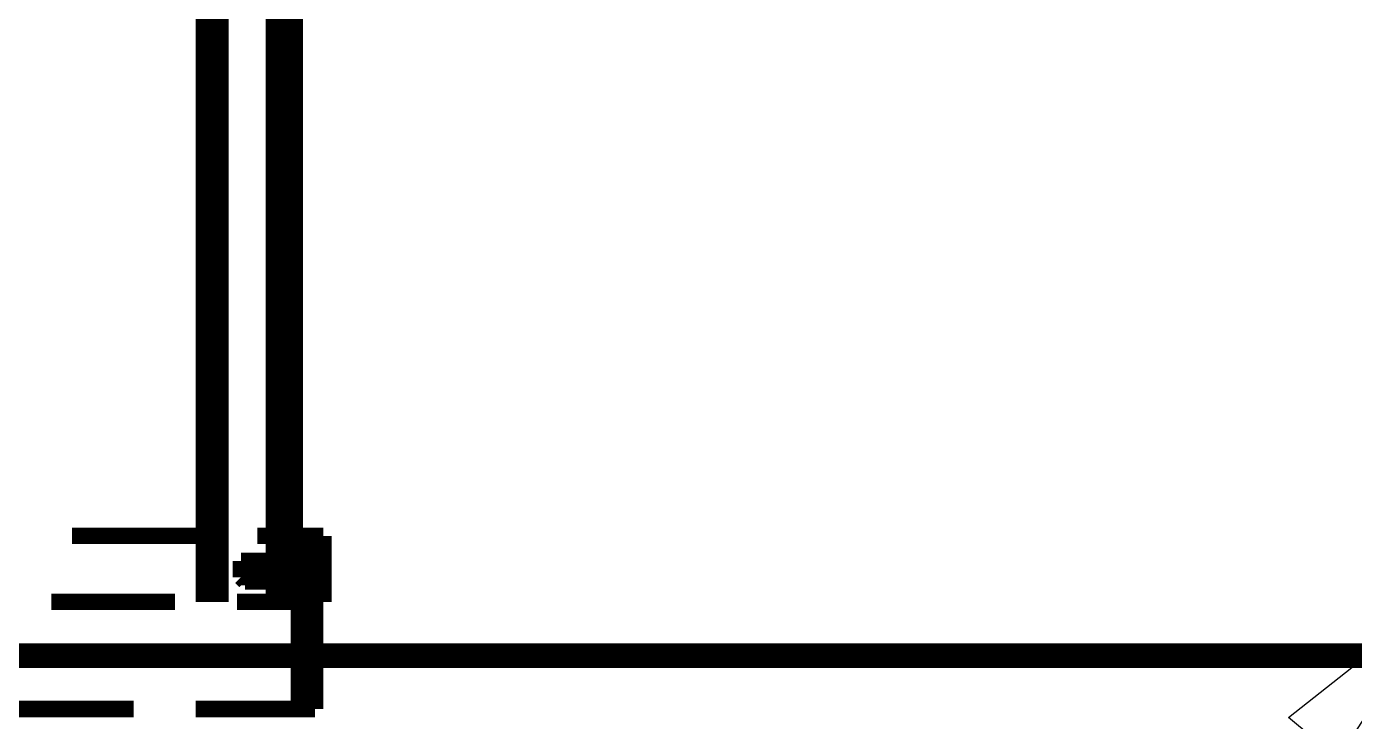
# Model space of a CAD drawing. Extents: x 0.1 to 11.6, y 0.3 to 16.2.
# Drawn here: x 7.345 to 7.882, y 12.272 to 12.553 of the extents above; entities that cross this region are included whole.
import ezdxf

# ---------------------------------------------------------------- set-up
doc = ezdxf.new("R2010")
doc.units = 0
doc.header["$MEASUREMENT"] = 0

msp = doc.modelspace()

# ---------------------------------------------------------------- linework, layer by layer
at = {"color": 0}
for points, const_width in [([(7.41835, 13.11), (7.41835, 12.32)], 0.01), ([(7.42165, 13.11), (7.42165, 12.32)], 0.01), ([(7.44667, 12.32), (7.44667, 13.11)], 0.01), ([(7.45167, 12.32), (7.45167, 13.11)], 0.01), ([(7.41336, 12.3467), (7.36333, 12.3467)], 0.00667), ([(7.465, 12.3467), (7.43832, 12.3467)], 0.00667), ([(7.45503, 12.2767), (7.45503, 12.3467)], 0.00667), ([(7.46164, 12.32), (7.46164, 12.3467)], 0.00667), ([(7.46164, 12.2767), (7.46164, 12.3467)], 0.00667), ([(7.465, 12.32), (7.465, 12.3467)], 0.00667), ([(7.43332, 12.3366), (7.43164, 12.3366)], 0.00667), ([(7.43164, 12.3366), (7.43164, 12.335)], 0.00667), ([(7.43164, 12.335), (7.43332, 12.335)], 0.00667), ([(7.43164, 12.335), (7.43164, 12.3333)], 0.00667), ([(7.435, 12.3366), (7.43332, 12.3366)], 0.00667), ([(7.43332, 12.3366), (7.435, 12.3366)], 0.00667), ([(7.43832, 12.3366), (7.43332, 12.3366)], 0.00667), ([(7.43668, 12.3366), (7.435, 12.335)], 0.00667), ([(7.43668, 12.3366), (7.435, 12.3366)], 0.00667), ([(7.435, 12.3366), (7.43668, 12.3366)], 0.00667), ([(7.43668, 12.3366), (7.435, 12.335)], 0.00667), ([(7.435, 12.335), (7.43668, 12.335)], 0.00667), ([(7.435, 12.335), (7.435, 12.3333)], 0.00667), ([(7.435, 12.335), (7.435, 12.3333)], 0.00667), ([(7.43832, 12.3366), (7.43668, 12.3366)], 0.00667), ([(7.43668, 12.3366), (7.43832, 12.3366)], 0.00667), ([(7.43668, 12.335), (7.43668, 12.3366)], 0.00667), ([(7.43832, 12.3366), (7.43668, 12.3366)], 0.00667), ([(7.43668, 12.3366), (7.43832, 12.3366)], 0.00667), ([(7.43668, 12.3366), (7.43832, 12.3366)], 0.00667), ([(7.43668, 12.3333), (7.43668, 12.335)], 0.00667), ([(7.44, 12.3366), (7.43832, 12.3366)], 0.00667), ([(7.43832, 12.3366), (7.44, 12.3366)], 0.00667), ([(7.43832, 12.3366), (7.44, 12.3366)], 0.00667), ([(7.44, 12.3366), (7.43832, 12.3366)], 0.00667), ([(7.43832, 12.3366), (7.44, 12.3366)], 0.00667), ([(7.44499, 12.3366), (7.43832, 12.3366)], 0.00667), ([(7.44, 12.335), (7.44, 12.3366)], 0.00667), ([(7.44, 12.335), (7.44, 12.3366)], 0.00667), ([(7.44, 12.3366), (7.44168, 12.3366)], 0.00667), ([(7.44168, 12.3333), (7.44, 12.335)], 0.00667), ([(7.44, 12.335), (7.44168, 12.335)], 0.00667), ([(7.44, 12.3333), (7.44, 12.335)], 0.00667), ([(7.44336, 12.3366), (7.44168, 12.335)], 0.00667), ([(7.44336, 12.3366), (7.44168, 12.335)], 0.00667), ([(7.44168, 12.335), (7.44168, 12.3333)], 0.00667), ([(7.44168, 12.335), (7.44168, 12.3333)], 0.00667), ([(7.44499, 12.3366), (7.44336, 12.3366)], 0.00667), ([(7.44336, 12.3366), (7.44499, 12.3366)], 0.00667), ([(7.44336, 12.3366), (7.44499, 12.3366)], 0.00667), ([(7.44499, 12.3366), (7.44336, 12.3366)], 0.00667), ([(7.44336, 12.3366), (7.44499, 12.3366)], 0.00667), ([(7.44336, 12.3366), (7.44499, 12.3366)], 0.00667), ([(7.44667, 12.3366), (7.44499, 12.3366)], 0.00667), ([(7.44499, 12.3366), (7.44499, 12.335)], 0.00667), ([(7.44667, 12.3366), (7.44499, 12.3366)], 0.00667), ([(7.44499, 12.3366), (7.44667, 12.3366)], 0.00667), ([(7.44667, 12.3366), (7.44499, 12.3366)], 0.00667), ([(7.44499, 12.3366), (7.44667, 12.3366)], 0.00667), ([(7.44667, 12.3366), (7.44499, 12.3366)], 0.00667), ([(7.44499, 12.335), (7.44499, 12.3333)], 0.00667), ([(7.44667, 12.3366), (7.44835, 12.3366)], 0.00667), ([(7.44667, 12.3366), (7.44835, 12.3366)], 0.00667), ([(7.44835, 12.3366), (7.44667, 12.3366)], 0.00667), ([(7.44667, 12.335), (7.44667, 12.3366)], 0.00667), ([(7.44667, 12.3366), (7.44835, 12.3366)], 0.00667), ([(7.44667, 12.335), (7.44667, 12.3366)], 0.00667), ([(7.44667, 12.3366), (7.44835, 12.3366)], 0.00667), ([(7.44835, 12.3333), (7.44667, 12.335)], 0.00667), ([(7.44835, 12.3333), (7.44667, 12.335)], 0.00667), ([(7.44997, 12.3366), (7.44835, 12.3366)], 0.00667), ([(7.44835, 12.3366), (7.44997, 12.3366)], 0.00667), ([(7.44997, 12.335), (7.44997, 12.3366)], 0.00667), ([(7.44997, 12.3333), (7.44997, 12.335)], 0.00667), ([(7.43164, 12.3333), (7.43164, 12.3317)], 0.00667), ([(7.43164, 12.3317), (7.43332, 12.3317)], 0.00667), ([(7.43164, 12.3317), (7.43164, 12.33)], 0.00667), ([(7.43164, 12.33), (7.43332, 12.33)], 0.00667), ([(7.43164, 12.33), (7.43332, 12.3283)], 0.00667), ([(7.435, 12.3333), (7.435, 12.3317)], 0.00667), ([(7.435, 12.3333), (7.43668, 12.3333)], 0.00667), ([(7.435, 12.3333), (7.435, 12.3317)], 0.00667), ([(7.435, 12.3317), (7.43668, 12.3317)], 0.00667), ([(7.435, 12.3317), (7.43668, 12.33)], 0.00667), ([(7.435, 12.3317), (7.435, 12.33)], 0.00667), ([(7.435, 12.3283), (7.43668, 12.33)], 0.00667), ([(7.435, 12.33), (7.43668, 12.33)], 0.00667), ([(7.43668, 12.3333), (7.43832, 12.3333)], 0.00667), ([(7.43668, 12.3317), (7.43668, 12.3333)], 0.00667), ([(7.43668, 12.33), (7.43668, 12.3317)], 0.00667), ([(7.43668, 12.33), (7.43832, 12.33)], 0.00667), ([(7.43668, 12.33), (7.43668, 12.3283)], 0.00667), ([(7.43668, 12.33), (7.43832, 12.33)], 0.00667), ([(7.43668, 12.33), (7.43668, 12.3283)], 0.00667), ([(7.43832, 12.3283), (7.44, 12.33)], 0.00667), ([(7.43832, 12.3283), (7.44, 12.33)], 0.00667), ([(7.44, 12.3317), (7.44168, 12.3333)], 0.00667), ([(7.44, 12.3317), (7.44168, 12.3333)], 0.00667), ([(7.44168, 12.3333), (7.44, 12.3333)], 0.00667), ([(7.44, 12.33), (7.44, 12.3317)], 0.00667), ([(7.44, 12.3317), (7.44168, 12.3317)], 0.00667), ([(7.44, 12.33), (7.44, 12.3317)], 0.00667), ([(7.44, 12.33), (7.44168, 12.33)], 0.00667), ([(7.44, 12.33), (7.44168, 12.33)], 0.00667), ([(7.44168, 12.3333), (7.44336, 12.3333)], 0.00667), ([(7.44168, 12.3333), (7.44168, 12.3317)], 0.00667), ([(7.44168, 12.3333), (7.44336, 12.3333)], 0.00667), ([(7.44168, 12.3333), (7.44168, 12.3317)], 0.00667), ([(7.44168, 12.3317), (7.44168, 12.33)], 0.00667), ([(7.44168, 12.3317), (7.44168, 12.33)], 0.00667), ([(7.44168, 12.33), (7.44336, 12.33)], 0.00667), ([(7.44168, 12.33), (7.44336, 12.33)], 0.00667), ([(7.44336, 12.33), (7.44336, 12.3283)], 0.00667), ([(7.44336, 12.33), (7.44336, 12.3283)], 0.00667), ([(7.44499, 12.3333), (7.44667, 12.3333)], 0.00667), ([(7.44499, 12.3333), (7.44499, 12.3317)], 0.00667), ([(7.44499, 12.3317), (7.44499, 12.33)], 0.00667), ([(7.44499, 12.33), (7.44667, 12.33)], 0.00667), ([(7.44499, 12.33), (7.44667, 12.3283)], 0.00667), ([(7.44667, 12.3317), (7.44835, 12.3333)], 0.00667), ([(7.44667, 12.3317), (7.44835, 12.3333)], 0.00667), ([(7.44667, 12.33), (7.44667, 12.3317)], 0.00667), ([(7.44667, 12.33), (7.44667, 12.3317)], 0.00667), ([(7.44667, 12.3283), (7.44667, 12.33)], 0.00667), ([(7.44667, 12.33), (7.44835, 12.33)], 0.00667), ([(7.44667, 12.3283), (7.44667, 12.33)], 0.00667), ([(7.44667, 12.33), (7.44835, 12.33)], 0.00667), ([(7.44835, 12.3333), (7.44997, 12.3333)], 0.00667), ([(7.44835, 12.3333), (7.44997, 12.3333)], 0.00667), ([(7.44835, 12.3283), (7.44997, 12.33)], 0.00667), ([(7.44997, 12.3317), (7.44997, 12.3333)], 0.00667), ([(7.44997, 12.3333), (7.45167, 12.3333)], 0.00667), ([(7.44997, 12.33), (7.44997, 12.3317)], 0.00667), ([(7.44997, 12.33), (7.45167, 12.33)], 0.00667), ([(7.43332, 12.3283), (7.435, 12.3283)], 0.00667), ([(7.43332, 12.3283), (7.435, 12.3283)], 0.00667), ([(7.43332, 12.3283), (7.43832, 12.3283)], 0.00667), ([(7.435, 12.3283), (7.43668, 12.3283)], 0.00667), ([(7.43668, 12.3283), (7.43832, 12.3283)], 0.00667), ([(7.43668, 12.3283), (7.43832, 12.3283)], 0.00667), ([(7.43832, 12.3283), (7.44, 12.3283)], 0.00667), ([(7.43832, 12.3283), (7.44, 12.3283)], 0.00667), ([(7.43832, 12.3283), (7.44, 12.3283)], 0.00667), ([(7.43832, 12.3283), (7.44499, 12.3283)], 0.00667), ([(7.44336, 12.3283), (7.44499, 12.3283)], 0.00667), ([(7.44336, 12.3283), (7.44499, 12.3283)], 0.00667), ([(7.44499, 12.3283), (7.44667, 12.3283)], 0.00667), ([(7.44499, 12.3283), (7.44667, 12.3283)], 0.00667), ([(7.44499, 12.3283), (7.44667, 12.3283)], 0.00667), ([(7.44499, 12.3283), (7.44667, 12.3283)], 0.00667), ([(7.44499, 12.3283), (7.44667, 12.3283)], 0.00667), ([(7.44667, 12.3283), (7.44835, 12.3283)], 0.00667), ([(7.44667, 12.3283), (7.44835, 12.3283)], 0.00667), ([(7.44835, 12.3283), (7.44997, 12.3283)], 0.00667), ([(7.35499, 12.32), (7.405, 12.32)], 0.00667), ([(7.43001, 12.32), (7.465, 12.32)], 0.00667), ([(8.02333, 12.2983), (6.23335, 12.2983)], 0.01), ([(7.33832, 12.2767), (7.38835, 12.2767)], 0.00667), ([(7.41336, 12.2767), (7.46164, 12.2767)], 0.00667)]:
    msp.add_lwpolyline(points, dxfattribs=dict(at, const_width=const_width))
msp.add_lwpolyline([(7.85499, 12.2733), (7.91835, 12.3233), (7.875, 12.2567), (7.85499, 12.2733)], close=True, dxfattribs=at)

doc.saveas('drawing.dxf')
